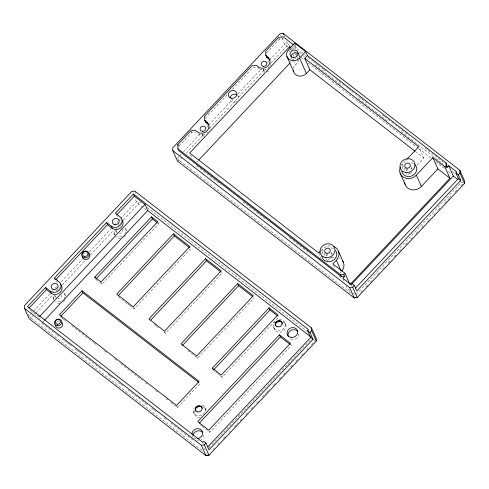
<?xml version="1.0" encoding="UTF-8"?>
<svg xmlns="http://www.w3.org/2000/svg" width="489" height="489" viewBox="0 0 489 489"><rect width="100%" height="100%" fill="white"/><g stroke="black" fill="none" stroke-linecap="round" stroke-linejoin="round"><path stroke-width="0.37" stroke-dasharray="2.44 1.83" d="M179.139 145.954L191.609 132.69L196.162 132.171M227.232 94.805L205.411 118.014L205.484 120.092M232.422 89.279L252.685 67.733L257.238 67.213L259.298 68.808L258.467 66.938M266.493 53.063L279.482 39.242L283.278 38.808M49.909 293.803L29.071 315.967L27.531 312.508M55.116 288.265L56.681 286.603M61.37 281.615L82.733 258.895M89.499 251.694L111.382 228.424M114.505 225.099L118.155 221.217M118.674 220.667L120.239 219.005M120.759 218.449L136.388 201.829L138.662 201.566M177.348 158.265L178.913 156.602M179.432 156.046L181.517 153.833M183.601 151.614L200.27 133.882M206.523 127.232L208.082 125.575M208.601 125.019L233.088 98.974M237.776 93.992L261.218 69.059M267.471 62.409L269.036 60.746M269.555 60.19L284.665 44.12L287.697 43.778L291.316 46.577M29.566 316.505L31.058 318.119L35.226 313.681M35.746 313.131L52.415 295.399M56.583 290.967L59.187 288.198M62.311 284.873L85.233 260.49M90.447 254.952L113.888 230.019M118.057 225.588L120.661 222.813M123.265 220.044L138.375 203.974L139.426 201.48L141.235 202.88M182.458 157.085L179.329 160.41L177.446 161.04M186.101 153.21L204.335 133.815M209.549 128.277L265.289 68.992M271.016 62.892L286.646 46.272L287.697 43.778L286.468 41.009M294.745 49.028L296.505 47.152L295.301 44.444M42.402 322.606L43.967 320.937M196.792 162.134L197.831 161.028M293.125 59.676L294.164 58.57M293.602 68.271A7.659 6.767 -24 0 1 295.435 64.964L298.901 61.284L295.289 58.484M95.728 279.213L101.999 284.072L158.668 223.797L158.198 222.746M130.019 305.766L134.133 308.956L190.802 248.681L190.331 247.63M163.681 331.829L165.49 333.229L222.153 272.96L221.688 271.908M187.978 350.644L197.623 358.113L254.292 297.844M320.753 250.894L322.239 249.317A9.847 8.698 -24 0 1 331.487 245.961M401.078 165.71A9.847 8.698 -24 0 1 402.233 164.237L405.846 160.392M170.838 402.398L177.476 407.545L200.05 383.535L199.579 382.484M409.855 172.806L407.27 175.551L406.383 173.552M417.08 165.117L423.786 157.984L419.342 148.002M220.447 375.79L222.238 377.172L278.901 316.903L278.437 315.851M339.904 273.137L340.894 272.086M202.226 426.432L209.732 432.252L291.377 345.411L290.912 344.36M209.011 447.777L311.212 339.085M356.139 294.396L461.463 182.373L459.715 181.022M213.015 449.44L214.06 448.327M217.703 444.452L220.313 441.683M223.436 438.358L225.521 436.139M229.164 432.264L230.209 431.151M234.378 426.72L238.021 422.844M240.105 420.626L242.189 418.413M245.839 414.531L247.923 412.313M251.046 408.993L253.131 406.775M256.774 402.893L258.339 401.231M262.507 396.799L266.157 392.924M266.676 392.367L269.8 389.042M273.449 385.167L275.533 382.948M279.176 379.073L281.261 376.854M283.345 374.635L286.468 371.316M290.637 366.878L292.202 365.216M295.851 361.34L297.929 359.122M301.579 355.246L303.143 353.584M306.786 349.702L308.871 347.49M311.475 344.714L314.604 341.395M360.772 292.288L362.337 290.625M365.98 286.75L368.064 284.531M370.149 282.312L373.272 278.993M377.441 274.555L379.006 272.893M382.649 269.017L384.733 266.798M388.382 262.923L390.466 260.704M394.11 256.829L396.194 254.61M399.324 251.285L402.447 247.96M405.57 244.634L407.135 242.978M410.784 239.097L412.343 237.434M415.992 233.559L418.077 231.34M421.72 227.458L423.804 225.246M427.453 221.364L430.577 218.039M433.706 214.72L434.745 213.607M438.395 209.732L440.479 207.513M444.642 203.082L447.252 200.313M447.771 199.756L449.336 198.094M449.856 197.544L450.895 196.431M455.063 192L457.148 189.781M460.797 185.906L463.401 183.137L461.592 181.731M259.775 69.083L260.735 69.634A7.005 6.192 -24 0 0 267.605 68.845M198.222 133.766L199.659 134.585A7.005 6.192 -24 0 0 204.897 134.616M294.195 45.361L296.505 47.152M293.687 46.192L303.932 54.132M304.537 54.597L305.741 55.532M308.156 57.396L310.564 59.267M311.169 59.731L312.978 61.131M313.583 61.602L315.393 63.002M315.992 63.466L317.801 64.866M318.406 65.337L323.229 69.071M323.828 69.536L325.637 70.936M336.493 79.34L338.302 80.74M338.901 81.211L346.139 86.81M346.744 87.28L348.553 88.68M349.152 89.145L350.961 90.544M351.567 91.015L358.804 96.614M359.403 97.085L361.212 98.485M361.817 98.949L367.844 103.619M382.312 114.823L384.122 116.223M384.727 116.688L394.372 124.163M394.978 124.628L404.623 132.097M405.228 132.562L408.847 135.367M425.124 147.971L427.533 149.836M428.138 150.306L444.415 162.91M291.921 47.048L294.335 48.912M299.158 52.653L302.783 55.453M303.382 55.917L304.592 56.852M314.843 64.792L341.389 85.349M358.278 98.43L387.233 120.85M401.108 131.59L435.497 158.216M436.096 158.687L438.511 160.551M439.116 161.022L440.925 162.421M441.524 162.886L443.34 164.292M452.386 171.297L455.4 173.632M291.456 48.099L293.259 49.499M287.856 47.207L284.665 44.12L281.89 37.891M290.264 49.077L292.679 50.942M296.297 53.747L298.107 55.147M298.712 55.612L300.521 57.017M301.126 57.482L303.541 59.352M308.363 63.087L418.156 148.1M418.761 148.57L430.821 157.91M435.65 161.645L444.098 168.185M448.315 171.456L451.335 173.791M415.35 151.449L423.786 157.984M196.517 165.753L220.649 184.439M242.972 201.719L264.69 218.534M289.427 237.691L309.934 253.571M339.128 276.175L342.141 278.51M349.794 290.442L347.465 288.638L346.23 285.869M353.29 293.149L354.452 294.048M350.656 293.07L179.329 160.41L177.843 158.803M147.268 207.55L307.129 331.334M146.217 210.05L138.375 203.974L136.388 201.829L134.848 198.369M313.315 339.439L314.519 340.375M157.525 222.917L158.668 223.797M118.265 296.664L124.732 301.67M125.318 302.129L127.079 303.492M127.666 303.95L129.432 305.313M154.029 324.36L155.838 325.76M156.443 326.23L158.253 327.63M213.302 370.252L215.087 371.64M215.686 372.098L217.471 373.486M218.063 373.944L219.854 375.326M199.915 424.648L201.645 425.986M60.954 317.312L62.763 318.718M63.368 319.183L65.178 320.582M71.816 325.729L93.552 342.557M94.157 343.027L95.972 344.427M104.42 350.974L106.235 352.373M114.689 358.92L116.498 360.326M120.722 363.596L141.853 379.959M145.477 382.765L147.287 384.165M155.74 390.711L157.556 392.117M166.009 398.657L167.819 400.063M30.245 310.105L39.132 316.982L40.049 319.042M41.883 323.156L56.345 334.36M56.944 334.824L58.753 336.224M62.372 339.024L64.181 340.423M64.78 340.888L66.59 342.288M67.195 342.758L68.998 344.158M69.603 344.623L71.412 346.023M75.025 348.822L76.834 350.222M77.439 350.692L79.242 352.092M79.848 352.557L81.657 353.957M85.269 356.756L102.146 369.825M108.173 374.488L109.982 375.888M110.581 376.353L112.391 377.752M118.417 382.422L120.227 383.822M120.826 384.287L122.635 385.687M128.057 389.886L146.743 404.354M151.566 408.089L153.369 409.489M153.974 409.953L155.783 411.353M164.218 417.887L166.028 419.287M170.85 423.022L192.544 439.819M203.992 448.688L205.197 449.617M31.058 318.119L202.984 451.243M116.339 215.282L119.866 218.015M55.85 280.692L59.383 283.424M410.986 166.535L412.099 169.035M405.644 168.473L407.031 171.602A2.842 2.512 -24 0 1 407.667 169.053M402.233 164.237L405.198 170.893M294.457 51.296L295.344 53.295M295.643 53.961L296.829 56.62M297.123 57.286L298.308 59.951M290.533 48.698L291.126 50.031M293.204 54.689L294.091 56.687M283.999 35.471L284.616 36.852M288.589 49.585L289.781 52.256M293.351 60.281L295.435 64.964M280.655 35.129L281.585 37.201M278.651 37.378L279.482 39.242M263.247 69.132L263.803 70.379M350.992 284.574L351.609 285.955M331.267 252.245L332.104 254.121M343.15 278.95L344.69 282.41M333.474 265.258L335.252 269.25M325.643 253.553L327.037 256.682A2.842 2.512 -24 0 1 327.673 254.133M322.239 249.317L326.09 257.972M326.389 258.632L327.275 260.631M318.773 253.002L321.145 258.326M237.825 95.41L238.381 96.657M202.171 134.084L202.727 135.331M285.063 323.088L285.772 324.678M190.777 130.82L191.609 132.69M273.553 327.263L274.262 328.852M190.563 155.031L191.749 157.696M221.768 376.12L222.238 377.172M134.799 191.101L136.651 195.252M197.159 357.062L197.623 358.113M125.789 229.145L126.492 230.735A6.125 5.416 -24 0 0 124.854 228.449M205.068 408.174L205.771 409.764M119.891 222.342L120.496 223.693M209.029 430.668L209.732 432.252M164.787 331.652L165.49 333.229M115.722 230.136L116.327 231.486M114.279 233.32L114.982 234.909A6.125 5.416 -24 0 1 115.435 230.667M193.558 412.343L194.261 413.932M202.721 442.276L203.332 443.657M192.201 435.479L192.904 437.056M133.43 307.379L134.133 308.956M176.541 405.436L177.476 407.545M101.296 282.489L101.999 284.072M64.713 294.097L65.422 295.686A6.125 5.416 -24 0 0 63.778 293.4M58.821 287.294L59.42 288.651M52.543 290.356L53.148 291.707M54.652 295.087L55.251 296.444M53.203 298.272L53.674 299.329M125.777 235.411A6.125 5.416 -24 0 1 123.913 237.238M120.41 238.357A6.125 5.416 -24 0 1 115.63 236.163M125.141 227.886A6.125 5.416 -24 0 1 125.337 233.381M121.779 236.364A6.125 5.416 -24 0 1 117.195 236.334M114.927 234.573A6.125 5.416 -24 0 1 114.175 230.472M61.975 294.855A3.502 3.093 -24 0 1 57.763 298.382M56.192 297.746A3.502 3.093 -24 0 1 55.11 295.643M64.065 292.844A6.125 5.416 -24 0 1 64.261 298.339M60.703 301.316A6.125 5.416 -24 0 1 56.125 301.285M53.851 299.525A6.125 5.416 -24 0 1 53.099 295.423M279.109 319.684A6.125 5.416 -24 0 1 285.197 325.772A6.125 5.416 -24 0 1 276.786 330.393A6.125 5.416 -24 0 1 274.573 322.172M282.85 321.664A6.125 5.416 -24 0 1 285.545 328.467A6.125 5.416 -24 0 1 278.143 332.165A6.125 5.416 -24 0 1 274.158 326.01M56.418 322.648A3.716 3.289 -24 0 1 58.961 321.377M196.12 438.511A5.471 4.835 -24 0 1 192.776 436.604M203.644 435.106A5.471 4.835 -24 0 1 201.107 439.66M198.448 440.626A5.471 4.835 -24 0 1 197.055 440.62M202.856 406.744A6.125 5.416 -24 0 1 206.028 411.163M200.215 417.343A6.125 5.416 -24 0 1 194.714 409.696M202.146 405.155A6.125 5.416 -24 0 1 205.166 411.017M204.616 412.41A6.125 5.416 -24 0 1 196.474 415.363A6.125 5.416 -24 0 1 194.005 408.107M83.356 253.962A3.826 3.386 -24 0 1 85.007 252.88M298.7 334.005A5.471 4.835 -24 0 1 295.545 338.914A5.471 4.835 -24 0 1 289.659 338.522M64.97 299.928A6.125 5.416 -24 0 1 62.843 302.19M59.86 303.266A6.125 5.416 -24 0 1 55.557 302.147M53.656 298.461A6.125 5.416 -24 0 1 54.365 295.619M122.904 229.103A3.502 3.093 -24 0 1 119.726 233.436M117.268 232.795A3.502 3.093 -24 0 1 116.18 230.692M116.584 229.066A3.502 3.093 -24 0 1 117.109 228.357M270.845 63.008A7.005 6.192 -24 0 1 270.784 64.114M270.668 64.664A7.005 6.192 -24 0 1 270.038 66.26M268.993 67.684A7.005 6.192 -24 0 1 268.1 68.491M209.628 126.883A7.005 6.192 -24 0 1 209.598 129.622M411.744 172.207A2.842 2.512 -24 0 1 409.073 173.179M410.338 168.082A2.842 2.512 -24 0 1 412.074 169.078M332.172 256.713A2.842 2.512 -24 0 1 329.8 258.265M330.344 253.168A2.842 2.512 -24 0 1 332.08 254.164M404.709 180.954A9.847 8.698 -24 0 1 404.916 179.793M401.97 168.748A7.659 6.767 -24 0 1 403.804 165.447M410.998 162.837A7.659 6.767 -24 0 1 413.932 163.882M321.976 253.834A7.659 6.767 -24 0 1 323.81 250.533M330.998 247.923A7.659 6.767 -24 0 1 333.938 248.968M237.917 95.758A4.377 3.869 -24 0 1 238.057 99.683M236.542 101.296A4.377 3.869 -24 0 1 229.977 98.637M327.722 260.185A9.847 8.698 -24 0 1 336.524 257.275M339.433 258.137A9.847 8.698 -24 0 1 340.466 258.73M268.51 70.984A2.842 2.512 -24 0 1 267.281 71.791M264.561 71.437A2.842 2.512 -24 0 1 263.754 69.059M268.382 67.378A2.842 2.512 -24 0 1 268.846 67.855M203.491 136.394A2.842 2.512 -24 0 1 202.684 134.01M206.719 131.993A2.842 2.512 -24 0 1 207.77 132.812M299.121 54.957A4.156 3.674 -24 0 1 299.268 56.877M292.581 59.542A4.156 3.674 -24 0 1 291.401 58.038"/><path stroke-width="0.73" d="M333.853 246.578A9.847 8.698 -24 0 1 336.346 260.24L332.887 263.926L344.947 273.265L343.773 274.518L344.604 276.383L341.566 276.731L178.766 150.673L177.935 148.803L177.788 144.64L190.777 130.82L195.331 130.3L198.827 132.721A7.005 6.192 -24 0 0 207.091 130.771A7.005 6.192 -24 0 0 207.911 123.063L204.732 120.306L204.579 116.144L251.853 65.868L256.407 65.343L259.903 67.763A7.005 6.192 -24 0 0 268.161 65.813A7.005 6.192 -24 0 0 268.981 58.105L265.808 55.355L265.661 51.192L278.651 37.378L283.204 36.852L293.614 44.915M60.361 284.213A6.565 5.801 -24 0 1 60.074 292.404A6.565 5.801 -24 0 1 51.162 293.247L50.226 291.144L45.52 287.501L27.537 306.627L202.721 442.276L203.675 441.261L206.028 443.083L209.041 449.862L312.984 339.311L309.965 332.532L307.612 330.711L308.565 329.696L133.381 194.047L115.398 213.173L120.105 216.823A6.565 5.801 -24 0 1 120.404 225.148A6.565 5.801 -24 0 1 111.296 226.187L106.59 222.544L54.328 278.131L54.799 279.182M28.985 308.186L46.455 289.604L45.52 287.501M55.789 279.677L107.525 224.647L106.59 222.544M116.853 214.732L134.316 196.15L133.381 194.047M290.851 47.635L289.647 46.7L189.671 153.033L318.773 253.002L320.258 251.425M294.696 43.087L288.589 49.585A7.659 6.767 -24 0 0 288.938 59.297A7.659 6.767 -24 0 0 299.561 58.081L305.668 51.583L294.696 43.087L295.301 44.444M39.652 316.432L144.982 204.408L134.316 196.15M44.487 320.387L147.727 210.576L144.982 204.408M198.876 159.921L290.001 63.002M81.981 290.735L59.407 314.739L176.541 405.436L199.115 381.432L81.981 290.735L82.916 292.838L198.84 382.6M94.793 277.11L151.456 216.841L157.727 221.694L101.064 281.964L94.793 277.11L95.257 278.162M60.862 316.297L82.916 292.838M96.247 278.663L152.397 218.944L151.456 216.841M414.745 150.985L309.873 69.78L304.836 58.46L307.477 55.654L305.668 51.583M293.412 70.074A7.659 6.767 -24 0 0 298.278 75.887A7.659 6.767 -24 0 0 306.414 73.466L309.873 69.78M173.406 233.834L116.737 294.103L133.197 306.847L189.866 246.578L173.406 233.834L174.341 235.936L189.628 247.77M118.197 295.656L174.341 235.936M205.545 258.718L148.876 318.987L164.548 331.126L221.217 270.857L205.545 258.718L206.48 260.82L220.949 272.025M150.331 320.539L206.48 260.82M237.678 283.602L181.009 343.871L196.688 356.01L253.357 295.741L237.678 283.602L238.614 285.704L252.483 296.444M182.47 345.423L238.614 285.704M406.879 159.292L418.749 146.669L304.836 58.46M212.367 368.15L269.029 307.881L277.966 314.8L221.297 375.069L212.367 368.15L212.831 369.201M213.821 369.702L269.971 309.983L269.029 307.881M400.246 167.342A9.847 8.698 -24 0 0 404.189 177.654A9.847 8.698 -24 0 0 416.347 175.16L432.857 157.592L444.923 166.932L449.959 178.247L349.983 284.58M279.47 334.812L197.825 421.646L208.797 430.143L290.442 343.309L279.47 334.812L280.405 336.915L290.221 344.519M404.733 182.88A9.847 8.698 -24 0 0 411.322 189.689A9.847 8.698 -24 0 0 421.384 186.474L437.899 168.907L432.857 157.592M199.286 423.193L280.405 336.915M444.923 166.932L446.096 165.685L445.992 162.91L307.477 55.654M344.604 276.383L342.844 278.259L350.992 284.574L351.952 283.559L354.299 285.38L356.799 290.986L460.736 180.441L458.242 174.83L455.889 173.008L456.842 171.994L448.688 165.679L446.928 167.556L446.096 165.685M352.159 283.651L453.315 176.058L448.688 165.679M24.548 308.363L29.169 318.742L205.924 455.607L208.956 455.259L316.273 341.12L316.175 338.345L311.554 327.96L134.799 191.101L131.767 191.443L24.45 305.588L24.548 308.363L201.303 445.222L204.335 444.88L206.028 443.083M309.965 332.532L311.652 330.735L311.554 327.96M172.825 150.655L177.446 161.04L354.201 297.899L357.233 297.556L464.55 183.412L464.452 180.637L459.831 170.258L283.076 33.393L280.044 33.741L172.727 147.88L172.825 150.655L349.574 287.52L352.612 287.171L354.299 285.38M458.242 174.83L459.929 173.033L459.831 170.258M355.491 288.058L458.389 178.619L455.889 173.008M207.739 446.928L310.631 337.489L307.612 330.711M355.454 297.483L354.201 297.899L349.574 287.52M206.554 455.4L207.807 454.978L208.956 455.259L204.335 444.88M177.935 148.803L340.735 274.867L343.773 274.518M458.389 178.619L460.736 180.441M453.315 176.058L457.973 179.671M437.899 168.907L449.959 178.247M147.727 210.576L311.047 337.037M310.631 337.489L312.984 339.311M152.397 218.944L156.957 222.477M269.971 309.983L277.715 315.98M265.808 55.355L266.639 57.225L269.812 59.976M204.732 120.306L205.563 122.177L208.742 124.927M107.525 224.647L112.232 228.29A6.565 5.801 -24 0 0 120.722 227.831A6.565 5.801 -24 0 0 122.109 220.026M54.328 278.131L59.035 281.774A6.565 5.801 -24 0 1 59.334 290.105A6.565 5.801 -24 0 1 50.226 291.144M46.455 289.604L51.162 293.247M459.929 173.033L464.55 183.412M445.992 162.91L446.83 164.781L446.928 167.556M416.347 175.16L421.384 186.474M400.039 173.051L405.081 184.365M299.561 58.081L306.414 73.466M289.647 46.7L290.24 48.032M283.076 33.393L283.693 34.78M286.884 56.437L293.73 71.822M267.862 56.95L268.693 58.814M338.541 251.425L343.578 262.74M352.612 287.171L357.233 297.556M344.947 273.265L349.69 283.92M336.346 260.24L341.09 270.894M340.735 274.867L341.566 276.731M311.652 330.735L316.273 341.12M206.792 121.902L207.623 123.772M177.788 144.64L178.338 145.887M201.303 445.222L205.924 455.607M111.296 226.187L112.232 228.29M266.591 55.838L266.639 57.225M205.514 120.789L205.563 122.177M274.977 324.176A6.125 5.416 -24 0 1 280.863 321.236M62.182 322.685A3.716 3.289 -24 0 1 60.141 327.826A3.716 3.289 -24 0 1 55.434 325.13M191.969 434.232A5.471 4.835 -24 0 1 197.159 428.712A5.471 4.835 -24 0 1 202.703 433.003A5.471 4.835 -24 0 1 197.513 438.523M193.045 435.045A5.471 4.835 -24 0 1 197.397 430.937A5.471 4.835 -24 0 1 202.831 432.734M88.668 253.351A3.826 3.386 -24 0 1 87.653 259.091A3.826 3.386 -24 0 1 82.341 256.517M195.631 408.449A6.125 5.416 -24 0 1 201.382 406.365M288.192 336.481A5.471 4.835 -24 0 1 291.114 330.319A5.471 4.835 -24 0 1 297.893 331.634M275.973 326.151A3.502 3.093 -24 0 1 277.893 321.31A3.502 3.093 -24 0 1 282.324 323.846M195.893 411.108A3.502 3.093 -24 0 1 197.629 406.5A3.502 3.093 -24 0 1 202.226 408.272M335.68 250.6A7.659 6.767 -24 0 1 331.786 261.071A7.659 6.767 -24 0 1 321.829 256.236M414.886 164.622A7.659 6.767 -24 0 1 412.392 175.716A7.659 6.767 -24 0 1 401.824 171.15M230.087 97.604A4.377 3.869 -24 0 1 236.297 94.499M342.538 260.723A9.847 8.698 -24 0 1 341.799 271.089M291.193 57.097A4.156 3.674 -24 0 1 293.938 53.069A4.156 3.674 -24 0 1 298.651 54.12M277.88 326.86A3.502 3.093 -24 0 0 281.951 322.532A3.502 3.093 -24 0 0 276.151 321.786A3.502 3.093 -24 0 0 277.88 326.86M197.721 411.897A3.502 3.093 -24 0 0 201.988 407.74A3.502 3.093 -24 0 0 196.26 406.732A3.502 3.093 -24 0 0 197.721 411.897M291.175 337.41A5.471 4.835 -24 0 0 297.532 330.65A5.471 4.835 -24 0 0 288.473 329.476A5.471 4.835 -24 0 0 291.175 337.41M114.921 224.64A3.502 3.093 -24 0 0 118.992 220.313A3.502 3.093 -24 0 0 113.191 219.561A3.502 3.093 -24 0 0 114.921 224.64M57.256 325.796A3.716 3.289 -24 0 0 61.577 321.2A3.716 3.289 -24 0 0 55.416 320.405A3.716 3.289 -24 0 0 57.256 325.796M57.25 324.256A2.622 2.323 -24 0 0 60.3 321.01A2.622 2.323 -24 0 0 55.954 320.454A2.622 2.323 -24 0 0 57.25 324.256M84.524 257.88A3.826 3.386 -24 0 0 88.974 253.149A3.826 3.386 -24 0 0 82.629 252.324A3.826 3.386 -24 0 0 84.524 257.88M53.851 289.598A3.502 3.093 -24 0 0 57.916 285.27A3.502 3.093 -24 0 0 52.121 284.519A3.502 3.093 -24 0 0 53.851 289.598M84.554 256.432A2.732 2.414 -24 0 0 87.733 253.051A2.732 2.414 -24 0 0 83.203 252.465A2.732 2.414 -24 0 0 84.554 256.432M326.848 253.259A2.842 2.512 -24 0 0 330.154 249.738A2.842 2.512 -24 0 0 325.442 249.133A2.842 2.512 -24 0 0 326.848 253.259M325.778 257.569A7.659 6.767 -24 0 0 334.678 248.1A7.659 6.767 -24 0 0 321.994 246.462A7.659 6.767 -24 0 0 325.778 257.569M406.842 168.173A2.842 2.512 -24 0 0 410.149 164.659A2.842 2.512 -24 0 0 405.442 164.047A2.842 2.512 -24 0 0 406.842 168.173M405.772 172.483A7.659 6.767 -24 0 0 414.672 163.02A7.659 6.767 -24 0 0 401.989 161.382A7.659 6.767 -24 0 0 405.772 172.483M231.633 98.326A4.377 3.869 -24 0 0 236.719 92.916A4.377 3.869 -24 0 0 229.469 91.975A4.377 3.869 -24 0 0 231.633 98.326M263.339 66.345A2.842 2.512 -24 0 0 266.646 62.83A2.842 2.512 -24 0 0 261.933 62.219A2.842 2.512 -24 0 0 263.339 66.345M202.269 131.297A2.842 2.512 -24 0 0 205.576 127.782A2.842 2.512 -24 0 0 200.863 127.177A2.842 2.512 -24 0 0 202.269 131.297M293.29 57.568A4.156 3.674 -24 0 0 297.935 52.292A4.156 3.674 -24 0 0 290.998 51.632A4.156 3.674 -24 0 0 293.29 57.568"/></g></svg>
